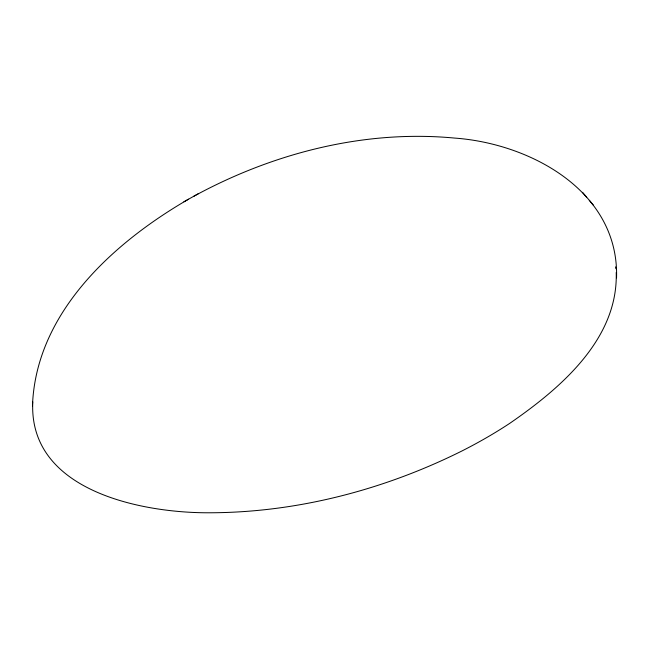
<?xml version="1.0" encoding="UTF-8"?>
<svg xmlns="http://www.w3.org/2000/svg" width="649" height="649" viewBox="0 0 649 649"><rect width="100%" height="100%" fill="white"/><g stroke="black" fill="none" stroke-linecap="round" stroke-linejoin="round"><path stroke-width="0.97" d="M32.474 405.876C35.736 312.81 113.283 242.75 188.535 199.194M32.783 401.861C28.418 489.322 137.523 512.175 205.125 512.767C293.924 513.359 382.277 490.603 461.593 451.152A515.249 297.477 0 0 0 509.741 423.351C559.99 388.686 618.278 339.411 616.217 272.475M193.913 196.201C272.872 153.14 364.3 129.565 454.405 138.059C530.436 143.445 619.13 191.22 616.55 277.861M183.886 201.807L198.221 193.767M582.534 192.315L586.696 197.272M589.3 200.314L593.567 205.4M615.544 266.877L615.877 268.743"/></g></svg>
